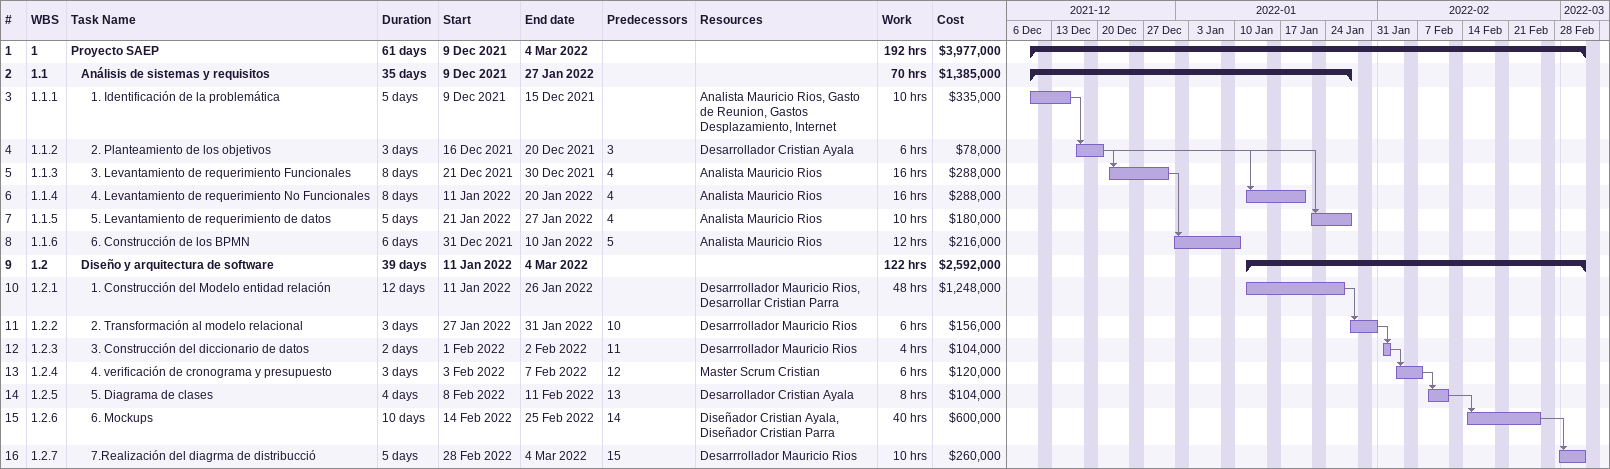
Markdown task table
| ID | WBS | Task | Duration | Start | Finish | Predecessors | Resources | Work (h) | Cost ($) |
|---|---|---|---|---|---|---|---|---|---|
| 1 | 1 | **Proyecto SAEP** | 61d | 2021-12-09 | 2022-03-04 |  |  | 192 | 3977000 |
| 2 | 1.1 | **Análisis de sistemas y requisitos** | 35d | 2021-12-09 | 2022-01-27 |  |  | 70 | 1385000 |
| 3 | 1.1.1 | 1. Identificación de la problemática | 5d | 2021-12-09 | 2021-12-15 |  | Analista Mauricio Rios, Gasto de Reunion, Gastos Desplazamiento, Internet | 10 | 335000 |
| 4 | 1.1.2 | 2. Planteamiento de los objetivos | 3d | 2021-12-16 | 2021-12-20 | 3 | Desarrollador Cristian Ayala | 6 | 78000 |
| 5 | 1.1.3 | 3. Levantamiento de requerimiento Funcionales | 8d | 2021-12-21 | 2021-12-30 | 4 | Analista Mauricio Rios | 16 | 288000 |
| 6 | 1.1.4 | 4. Levantamiento de requerimiento No Funcionales | 8d | 2022-01-11 | 2022-01-20 | 4 | Analista Mauricio Rios | 16 | 288000 |
| 7 | 1.1.5 | 5. Levantamiento de requerimiento de datos | 5d | 2022-01-21 | 2022-01-27 | 4 | Analista Mauricio Rios | 10 | 180000 |
| 8 | 1.1.6 | 6. Construcción de los BPMN | 6d | 2021-12-31 | 2022-01-10 | 5 | Analista Mauricio Rios | 12 | 216000 |
| 9 | 1.2 | **Diseño y arquitectura de software** | 39d | 2022-01-11 | 2022-03-04 |  |  | 122 | 2592000 |
| 10 | 1.2.1 | 1. Construcción del Modelo entidad relación | 12d | 2022-01-11 | 2022-01-26 |  | Desarrrollador Mauricio Rios, Desarrollar Cristian Parra | 48 | 1248000 |
| 11 | 1.2.2 | 2. Transformación al modelo relacional | 3d | 2022-01-27 | 2022-01-31 | 10 | Desarrrollador Mauricio Rios | 6 | 156000 |
| 12 | 1.2.3 | 3. Construcción del diccionario de datos | 2d | 2022-02-01 | 2022-02-02 | 11 | Desarrrollador Mauricio Rios | 4 | 104000 |
| 13 | 1.2.4 | 4. verificación de cronograma y presupuesto | 3d | 2022-02-03 | 2022-02-07 | 12 | Master Scrum Cristian | 6 | 120000 |
| 14 | 1.2.5 | 5. Diagrama de clases | 4d | 2022-02-08 | 2022-02-11 | 13 | Desarrollador Cristian Ayala | 8 | 104000 |
| 15 | 1.2.6 | 6. Mockups | 10d | 2022-02-14 | 2022-02-25 | 14 | Diseñador Cristian Ayala, Diseñador Cristian Parra | 40 | 600000 |
| 16 | 1.2.7 | 7.Realización del diagrma de distribucció | 5d | 2022-02-28 | 2022-03-04 | 15 | Desarrrollador Mauricio Rios | 10 | 260000 |
